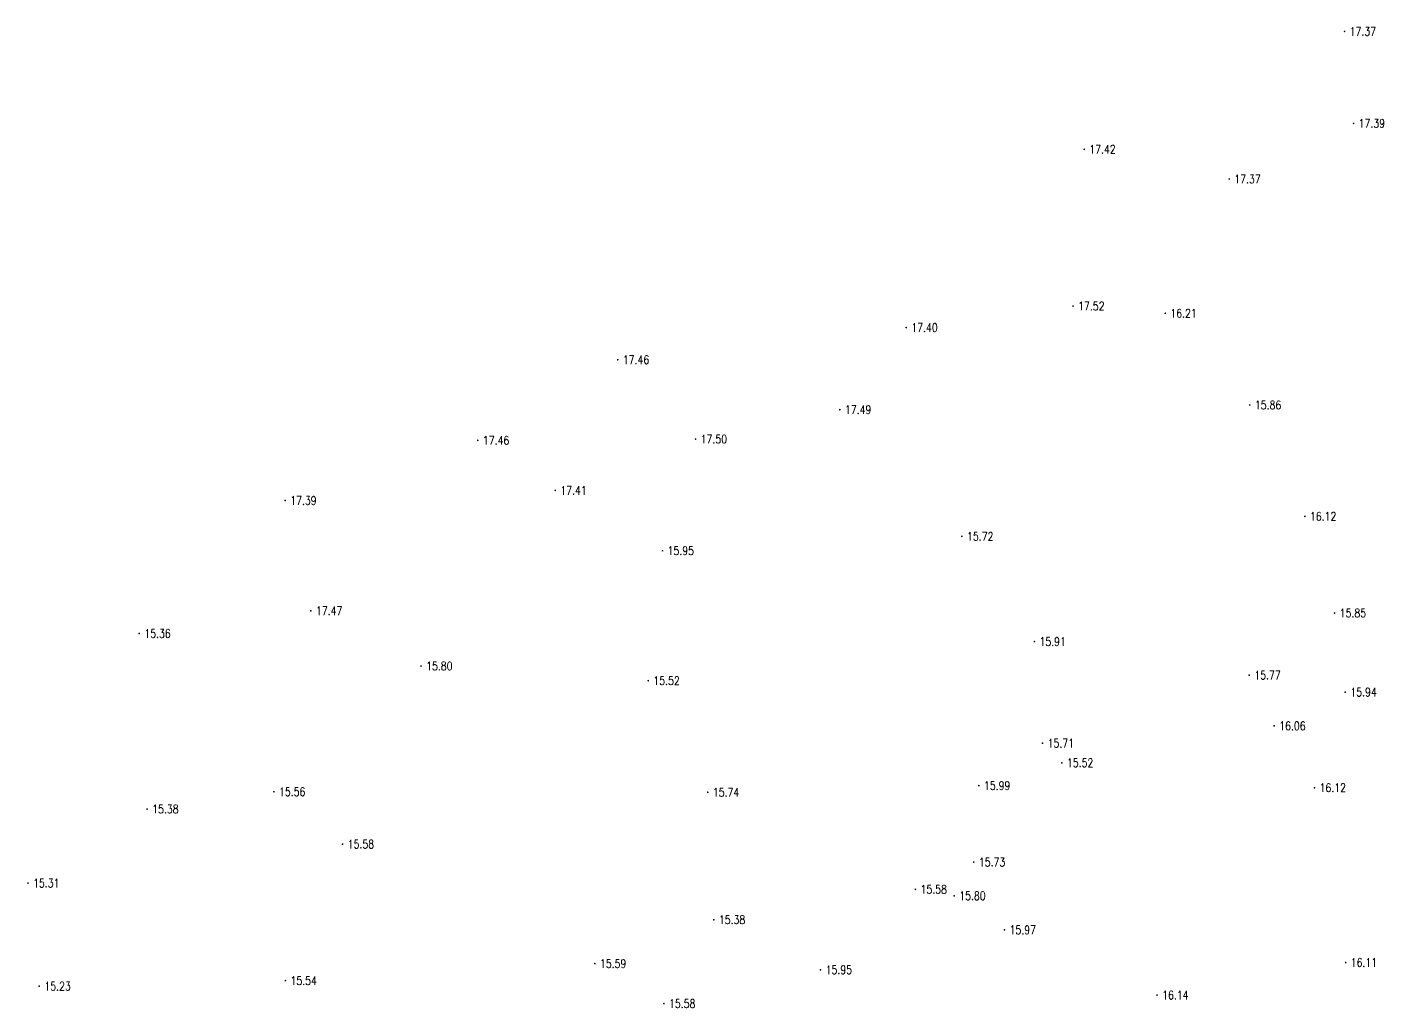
# Model space of a CAD drawing. Extents: x 476861 to 479475, y 2367369 to 2370541.
# Drawn here: x 477608.2 to 477767, y 2369787.2 to 2369902.1 of the extents above; entities that cross this region are included whole.
import ezdxf
from ezdxf.enums import TextEntityAlignment as Align

# ---------------------------------------------------------------- set-up
doc = ezdxf.new("R2010")
doc.units = 0
doc.header["$LTSCALE"] = 0.5
doc.layers.get('0').update_dxf_attribs({"linetype": 'CONTINUOUS'})
doc.layers.add('GCD', color=1, linetype='CONTINUOUS')
doc.styles.add('HZ', font='rs.shx', dxfattribs={"width": 0.8, "bigfont": 'hztxt.shx'})

# ---------------------------------------------------------------- blocks, each defined once
blk = doc.blocks.new('GC200')
at = {"linetype": 'Continuous', "const_width": 0.2, "flags": 128}
blk.add_lwpolyline([(-0.1, 0, 1), (0.1, 0, 1)], format="xyb", close=True, dxfattribs=at)

msp = doc.modelspace()

# ---------------------------------------------------------------- block references
at = {"layer": 'GCD', "linetype": 'Continuous'}
ref = msp.add_blockref('GC200', (477762.423, 2369901.571, 17.37), dxfattribs=dict(at, xscale=0.5, yscale=0.5, zscale=0.5))
ref.add_attrib('height', '17.37', dxfattribs={"linetype": 'Continuous', "height": 1, "style": 'HZ', "width": 0.8}).set_placement((477763.023, 2369901.571, 17.37), align=Align.MIDDLE_LEFT)
ref = msp.add_blockref('GC200', (477763.475, 2369890.802, 17.389), dxfattribs=dict(at, xscale=0.5, yscale=0.5, zscale=0.5))
ref.add_attrib('height', '17.39', dxfattribs={"linetype": 'Continuous', "height": 1, "style": 'HZ', "width": 0.8}).set_placement((477764.075, 2369890.802, 17.389), align=Align.MIDDLE_LEFT)
ref = msp.add_blockref('GC200', (477731.936, 2369887.762, 17.418), dxfattribs=dict(at, xscale=0.5, yscale=0.5, zscale=0.5))
ref.add_attrib('height', '17.42', dxfattribs={"linetype": 'Continuous', "height": 1, "style": 'HZ', "width": 0.8}).set_placement((477732.536, 2369887.762, 17.418), align=Align.MIDDLE_LEFT)
ref = msp.add_blockref('GC200', (477748.915, 2369884.284, 17.366), dxfattribs=dict(at, xscale=0.5, yscale=0.5, zscale=0.5))
ref.add_attrib('height', '17.37', dxfattribs={"linetype": 'Continuous', "height": 1, "style": 'HZ', "width": 0.8}).set_placement((477749.515, 2369884.284, 17.366), align=Align.MIDDLE_LEFT)
ref = msp.add_blockref('GC200', (477730.628, 2369869.411, 17.516), dxfattribs=dict(at, xscale=0.5, yscale=0.5, zscale=0.5))
ref.add_attrib('height', '17.52', dxfattribs={"linetype": 'Continuous', "height": 1, "style": 'HZ', "width": 0.8}).set_placement((477731.228, 2369869.411, 17.516), align=Align.MIDDLE_LEFT)
ref = msp.add_blockref('GC200', (477741.426, 2369868.562, 16.209), dxfattribs=dict(at, xscale=0.5, yscale=0.5, zscale=0.5))
ref.add_attrib('height', '16.21', dxfattribs={"linetype": 'Continuous', "height": 1, "style": 'HZ', "width": 0.8}).set_placement((477742.026, 2369868.562, 16.209), align=Align.MIDDLE_LEFT)
ref = msp.add_blockref('GC200', (477711.096, 2369866.887, 17.398), dxfattribs=dict(at, xscale=0.5, yscale=0.5, zscale=0.5))
ref.add_attrib('height', '17.40', dxfattribs={"linetype": 'Continuous', "height": 1, "style": 'HZ', "width": 0.8}).set_placement((477711.696, 2369866.887, 17.398), align=Align.MIDDLE_LEFT)
ref = msp.add_blockref('GC200', (477677.311, 2369863.123, 17.456), dxfattribs=dict(at, xscale=0.5, yscale=0.5, zscale=0.5))
ref.add_attrib('height', '17.46', dxfattribs={"linetype": 'Continuous', "height": 1, "style": 'HZ', "width": 0.8}).set_placement((477677.911, 2369863.123, 17.456), align=Align.MIDDLE_LEFT)
ref = msp.add_blockref('GC200', (477751.324, 2369857.825, 15.863), dxfattribs=dict(at, xscale=0.5, yscale=0.5, zscale=0.5))
ref.add_attrib('height', '15.86', dxfattribs={"linetype": 'Continuous', "height": 1, "style": 'HZ', "width": 0.8}).set_placement((477751.924, 2369857.825, 15.863), align=Align.MIDDLE_LEFT)
ref = msp.add_blockref('GC200', (477703.322, 2369857.276, 17.49), dxfattribs=dict(at, xscale=0.5, yscale=0.5, zscale=0.5))
ref.add_attrib('height', '17.49', dxfattribs={"linetype": 'Continuous', "height": 1, "style": 'HZ', "width": 0.8}).set_placement((477703.922, 2369857.276, 17.49), align=Align.MIDDLE_LEFT)
ref = msp.add_blockref('GC200', (477660.927, 2369853.686, 17.457), dxfattribs=dict(at, xscale=0.5, yscale=0.5, zscale=0.5))
ref.add_attrib('height', '17.46', dxfattribs={"linetype": 'Continuous', "height": 1, "style": 'HZ', "width": 0.8}).set_placement((477661.527, 2369853.686, 17.457), align=Align.MIDDLE_LEFT)
ref = msp.add_blockref('GC200', (477686.43, 2369853.835, 17.503), dxfattribs=dict(at, xscale=0.5, yscale=0.5, zscale=0.5))
ref.add_attrib('height', '17.50', dxfattribs={"linetype": 'Continuous', "height": 1, "style": 'HZ', "width": 0.8}).set_placement((477687.03, 2369853.835, 17.503), align=Align.MIDDLE_LEFT)
ref = msp.add_blockref('GC200', (477669.999, 2369847.822, 17.408), dxfattribs=dict(at, xscale=0.5, yscale=0.5, zscale=0.5))
ref.add_attrib('height', '17.41', dxfattribs={"linetype": 'Continuous', "height": 1, "style": 'HZ', "width": 0.8}).set_placement((477670.599, 2369847.822, 17.408), align=Align.MIDDLE_LEFT)
ref = msp.add_blockref('GC200', (477638.369, 2369846.635, 17.392), dxfattribs=dict(at, xscale=0.5, yscale=0.5, zscale=0.5))
ref.add_attrib('height', '17.39', dxfattribs={"linetype": 'Continuous', "height": 1, "style": 'HZ', "width": 0.8}).set_placement((477638.969, 2369846.635, 17.392), align=Align.MIDDLE_LEFT)
ref = msp.add_blockref('GC200', (477757.776, 2369844.78, 16.122), dxfattribs=dict(at, xscale=0.5, yscale=0.5, zscale=0.5))
ref.add_attrib('height', '16.12', dxfattribs={"linetype": 'Continuous', "height": 1, "style": 'HZ', "width": 0.8}).set_placement((477758.376, 2369844.78, 16.122), align=Align.MIDDLE_LEFT)
ref = msp.add_blockref('GC200', (477717.619, 2369842.443, 15.722), dxfattribs=dict(at, xscale=0.5, yscale=0.5, zscale=0.5))
ref.add_attrib('height', '15.72', dxfattribs={"linetype": 'Continuous', "height": 1, "style": 'HZ', "width": 0.8}).set_placement((477718.219, 2369842.443, 15.722), align=Align.MIDDLE_LEFT)
ref = msp.add_blockref('GC200', (477682.558, 2369840.76, 15.952), dxfattribs=dict(at, xscale=0.5, yscale=0.5, zscale=0.5))
ref.add_attrib('height', '15.95', dxfattribs={"linetype": 'Continuous', "height": 1, "style": 'HZ', "width": 0.8}).set_placement((477683.158, 2369840.76, 15.952), align=Align.MIDDLE_LEFT)
ref = msp.add_blockref('GC200', (477641.38, 2369833.727, 17.471), dxfattribs=dict(at, xscale=0.5, yscale=0.5, zscale=0.5))
ref.add_attrib('height', '17.47', dxfattribs={"linetype": 'Continuous', "height": 1, "style": 'HZ', "width": 0.8}).set_placement((477641.98, 2369833.727, 17.471), align=Align.MIDDLE_LEFT)
ref = msp.add_blockref('GC200', (477761.259, 2369833.464, 15.845), dxfattribs=dict(at, xscale=0.5, yscale=0.5, zscale=0.5))
ref.add_attrib('height', '15.85', dxfattribs={"linetype": 'Continuous', "height": 1, "style": 'HZ', "width": 0.8}).set_placement((477761.859, 2369833.464, 15.845), align=Align.MIDDLE_LEFT)
ref = msp.add_blockref('GC200', (477621.286, 2369831.062, 15.362), dxfattribs=dict(at, xscale=0.5, yscale=0.5, zscale=0.5))
ref.add_attrib('height', '15.36', dxfattribs={"linetype": 'Continuous', "height": 1, "style": 'HZ', "width": 0.8}).set_placement((477621.886, 2369831.062, 15.362), align=Align.MIDDLE_LEFT)
ref = msp.add_blockref('GC200', (477726.103, 2369830.117, 15.911), dxfattribs=dict(at, xscale=0.5, yscale=0.5, zscale=0.5))
ref.add_attrib('height', '15.91', dxfattribs={"linetype": 'Continuous', "height": 1, "style": 'HZ', "width": 0.8}).set_placement((477726.703, 2369830.117, 15.911), align=Align.MIDDLE_LEFT)
ref = msp.add_blockref('GC200', (477654.285, 2369827.257, 15.801), dxfattribs=dict(at, xscale=0.5, yscale=0.5, zscale=0.5))
ref.add_attrib('height', '15.80', dxfattribs={"linetype": 'Continuous', "height": 1, "style": 'HZ', "width": 0.8}).set_placement((477654.885, 2369827.257, 15.801), align=Align.MIDDLE_LEFT)
ref = msp.add_blockref('GC200', (477751.259, 2369826.19, 15.771), dxfattribs=dict(at, xscale=0.5, yscale=0.5, zscale=0.5))
ref.add_attrib('height', '15.77', dxfattribs={"linetype": 'Continuous', "height": 1, "style": 'HZ', "width": 0.8}).set_placement((477751.859, 2369826.19, 15.771), align=Align.MIDDLE_LEFT)
ref = msp.add_blockref('GC200', (477680.893, 2369825.542, 15.515), dxfattribs=dict(at, xscale=0.5, yscale=0.5, zscale=0.5))
ref.add_attrib('height', '15.52', dxfattribs={"linetype": 'Continuous', "height": 1, "style": 'HZ', "width": 0.8}).set_placement((477681.493, 2369825.542, 15.515), align=Align.MIDDLE_LEFT)
ref = msp.add_blockref('GC200', (477762.501, 2369824.201, 15.944), dxfattribs=dict(at, xscale=0.5, yscale=0.5, zscale=0.5))
ref.add_attrib('height', '15.94', dxfattribs={"linetype": 'Continuous', "height": 1, "style": 'HZ', "width": 0.8}).set_placement((477763.101, 2369824.201, 15.944), align=Align.MIDDLE_LEFT)
ref = msp.add_blockref('GC200', (477754.173, 2369820.242, 16.057), dxfattribs=dict(at, xscale=0.5, yscale=0.5, zscale=0.5))
ref.add_attrib('height', '16.06', dxfattribs={"linetype": 'Continuous', "height": 1, "style": 'HZ', "width": 0.8}).set_placement((477754.773, 2369820.242, 16.057), align=Align.MIDDLE_LEFT)
ref = msp.add_blockref('GC200', (477727.058, 2369818.221, 15.706), dxfattribs=dict(at, xscale=0.5, yscale=0.5, zscale=0.5))
ref.add_attrib('height', '15.71', dxfattribs={"linetype": 'Continuous', "height": 1, "style": 'HZ', "width": 0.8}).set_placement((477727.658, 2369818.221, 15.706), align=Align.MIDDLE_LEFT)
ref = msp.add_blockref('GC200', (477729.32, 2369815.925, 15.523), dxfattribs=dict(at, xscale=0.5, yscale=0.5, zscale=0.5))
ref.add_attrib('height', '15.52', dxfattribs={"linetype": 'Continuous', "height": 1, "style": 'HZ', "width": 0.8}).set_placement((477729.92, 2369815.925, 15.523), align=Align.MIDDLE_LEFT)
ref = msp.add_blockref('GC200', (477719.6, 2369813.248, 15.985), dxfattribs=dict(at, xscale=0.5, yscale=0.5, zscale=0.5))
ref.add_attrib('height', '15.99', dxfattribs={"linetype": 'Continuous', "height": 1, "style": 'HZ', "width": 0.8}).set_placement((477720.2, 2369813.248, 15.985), align=Align.MIDDLE_LEFT)
ref = msp.add_blockref('GC200', (477758.902, 2369813.006, 16.116), dxfattribs=dict(at, xscale=0.5, yscale=0.5, zscale=0.5))
ref.add_attrib('height', '16.12', dxfattribs={"linetype": 'Continuous', "height": 1, "style": 'HZ', "width": 0.8}).set_placement((477759.502, 2369813.006, 16.116), align=Align.MIDDLE_LEFT)
ref = msp.add_blockref('GC200', (477637.057, 2369812.535, 15.56), dxfattribs=dict(at, xscale=0.5, yscale=0.5, zscale=0.5))
ref.add_attrib('height', '15.56', dxfattribs={"linetype": 'Continuous', "height": 1, "style": 'HZ', "width": 0.8}).set_placement((477637.657, 2369812.535, 15.56), align=Align.MIDDLE_LEFT)
ref = msp.add_blockref('GC200', (477687.856, 2369812.469, 15.742), dxfattribs=dict(at, xscale=0.5, yscale=0.5, zscale=0.5))
ref.add_attrib('height', '15.74', dxfattribs={"linetype": 'Continuous', "height": 1, "style": 'HZ', "width": 0.8}).set_placement((477688.456, 2369812.469, 15.742), align=Align.MIDDLE_LEFT)
ref = msp.add_blockref('GC200', (477622.207, 2369810.509, 15.376), dxfattribs=dict(at, xscale=0.5, yscale=0.5, zscale=0.5))
ref.add_attrib('height', '15.38', dxfattribs={"linetype": 'Continuous', "height": 1, "style": 'HZ', "width": 0.8}).set_placement((477622.807, 2369810.509, 15.376), align=Align.MIDDLE_LEFT)
ref = msp.add_blockref('GC200', (477645.099, 2369806.401, 15.576), dxfattribs=dict(at, xscale=0.5, yscale=0.5, zscale=0.5))
ref.add_attrib('height', '15.58', dxfattribs={"linetype": 'Continuous', "height": 1, "style": 'HZ', "width": 0.8}).set_placement((477645.699, 2369806.401, 15.576), align=Align.MIDDLE_LEFT)
ref = msp.add_blockref('GC200', (477719.003, 2369804.299, 15.725), dxfattribs=dict(at, xscale=0.5, yscale=0.5, zscale=0.5))
ref.add_attrib('height', '15.73', dxfattribs={"linetype": 'Continuous', "height": 1, "style": 'HZ', "width": 0.8}).set_placement((477719.603, 2369804.299, 15.725), align=Align.MIDDLE_LEFT)
ref = msp.add_blockref('GC200', (477608.261, 2369801.834, 15.313), dxfattribs=dict(at, xscale=0.5, yscale=0.5, zscale=0.5))
ref.add_attrib('height', '15.31', dxfattribs={"linetype": 'Continuous', "height": 1, "style": 'HZ', "width": 0.8}).set_placement((477608.861, 2369801.834, 15.313), align=Align.MIDDLE_LEFT)
ref = msp.add_blockref('GC200', (477712.174, 2369801.109, 15.584), dxfattribs=dict(at, xscale=0.5, yscale=0.5, zscale=0.5))
ref.add_attrib('height', '15.58', dxfattribs={"linetype": 'Continuous', "height": 1, "style": 'HZ', "width": 0.8}).set_placement((477712.774, 2369801.109, 15.584), align=Align.MIDDLE_LEFT)
ref = msp.add_blockref('GC200', (477716.71, 2369800.356, 15.797), dxfattribs=dict(at, xscale=0.5, yscale=0.5, zscale=0.5))
ref.add_attrib('height', '15.80', dxfattribs={"linetype": 'Continuous', "height": 1, "style": 'HZ', "width": 0.8}).set_placement((477717.31, 2369800.356, 15.797), align=Align.MIDDLE_LEFT)
ref = msp.add_blockref('GC200', (477688.564, 2369797.549, 15.381), dxfattribs=dict(at, xscale=0.5, yscale=0.5, zscale=0.5))
ref.add_attrib('height', '15.38', dxfattribs={"linetype": 'Continuous', "height": 1, "style": 'HZ', "width": 0.8}).set_placement((477689.164, 2369797.549, 15.381), align=Align.MIDDLE_LEFT)
ref = msp.add_blockref('GC200', (477722.601, 2369796.357, 15.965), dxfattribs=dict(at, xscale=0.5, yscale=0.5, zscale=0.5))
ref.add_attrib('height', '15.97', dxfattribs={"linetype": 'Continuous', "height": 1, "style": 'HZ', "width": 0.8}).set_placement((477723.201, 2369796.357, 15.965), align=Align.MIDDLE_LEFT)
ref = msp.add_blockref('GC200', (477674.636, 2369792.406, 15.59), dxfattribs=dict(at, xscale=0.5, yscale=0.5, zscale=0.5))
ref.add_attrib('height', '15.59', dxfattribs={"linetype": 'Continuous', "height": 1, "style": 'HZ', "width": 0.8}).set_placement((477675.236, 2369792.406, 15.59), align=Align.MIDDLE_LEFT)
ref = msp.add_blockref('GC200', (477762.549, 2369792.537, 16.105), dxfattribs=dict(at, xscale=0.5, yscale=0.5, zscale=0.5))
ref.add_attrib('height', '16.11', dxfattribs={"linetype": 'Continuous', "height": 1, "style": 'HZ', "width": 0.8}).set_placement((477763.149, 2369792.537, 16.105), align=Align.MIDDLE_LEFT)
ref = msp.add_blockref('GC200', (477701.063, 2369791.688, 15.946), dxfattribs=dict(at, xscale=0.5, yscale=0.5, zscale=0.5))
ref.add_attrib('height', '15.95', dxfattribs={"linetype": 'Continuous', "height": 1, "style": 'HZ', "width": 0.8}).set_placement((477701.663, 2369791.688, 15.946), align=Align.MIDDLE_LEFT)
ref = msp.add_blockref('GC200', (477609.582, 2369789.767, 15.227), dxfattribs=dict(at, xscale=0.5, yscale=0.5, zscale=0.5))
ref.add_attrib('height', '15.23', dxfattribs={"linetype": 'Continuous', "height": 1, "style": 'HZ', "width": 0.8}).set_placement((477610.182, 2369789.767, 15.227), align=Align.MIDDLE_LEFT)
ref = msp.add_blockref('GC200', (477638.4, 2369790.414, 15.537), dxfattribs=dict(at, xscale=0.5, yscale=0.5, zscale=0.5))
ref.add_attrib('height', '15.54', dxfattribs={"linetype": 'Continuous', "height": 1, "style": 'HZ', "width": 0.8}).set_placement((477639, 2369790.414, 15.537), align=Align.MIDDLE_LEFT)
ref = msp.add_blockref('GC200', (477682.725, 2369787.727, 15.583), dxfattribs=dict(at, xscale=0.5, yscale=0.5, zscale=0.5))
ref.add_attrib('height', '15.58', dxfattribs={"linetype": 'Continuous', "height": 1, "style": 'HZ', "width": 0.8}).set_placement((477683.325, 2369787.727, 15.583), align=Align.MIDDLE_LEFT)
ref = msp.add_blockref('GC200', (477740.464, 2369788.726, 16.136), dxfattribs=dict(at, xscale=0.5, yscale=0.5, zscale=0.5))
ref.add_attrib('height', '16.14', dxfattribs={"linetype": 'Continuous', "height": 1, "style": 'HZ', "width": 0.8}).set_placement((477741.064, 2369788.726, 16.136), align=Align.MIDDLE_LEFT)

doc.saveas('drawing.dxf')
